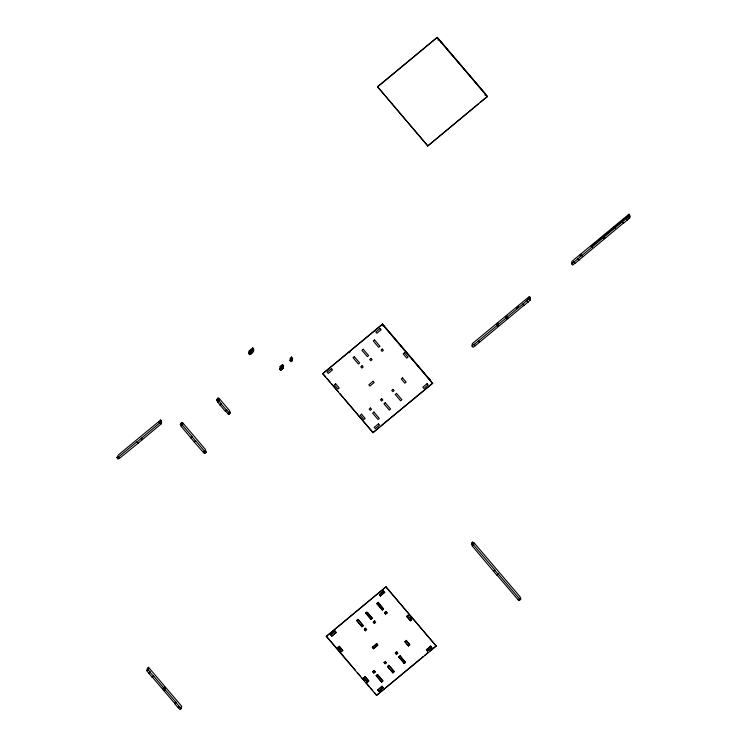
<?xml version="1.0" encoding="UTF-8"?>
<svg xmlns="http://www.w3.org/2000/svg" width="747" height="747" viewBox="0 0 747 747"><rect width="100%" height="100%" fill="white"/><g stroke="black" fill="none" stroke-linecap="round" stroke-linejoin="round"><path stroke-width="1.12" d="M280.713 370.54L283.309 368.14L283.617 365.741L282.543 364.471L279.985 366.59L279.892 367.309L281.171 366.254L279.639 369.279L280.713 370.54L280.844 369.522M116.924 457.65L118.203 456.594L119.184 458.583L119.277 457.864L117.998 458.919L116.924 457.65L118.418 454.914L160.614 420.057L161.604 422.036L160.614 420.057M117.998 458.919L118.119 457.958M160.521 420.776L159.12 422.793L160.4 421.738L161.389 423.717L138.12 443.195L137.075 441.645L118.11 457.313M138.12 443.195L119.184 458.583M137.037 441.935L160.306 422.457L160.4 421.738M179.551 706.485L178.234 707.829L174.649 703.618L175.965 702.273L153.611 676.044L152.295 677.389L148.709 673.178L146.944 670.787L147.252 668.388L148.532 667.332L181.652 706.195L181.344 708.595L180.064 709.65L178.272 707.54L179.551 706.485L181.344 708.595M146.944 670.787L148.223 669.732L148.532 667.332M194.248 442.009L203.716 452.794L204.995 451.73L195.565 440.665L194.248 442.009L181.278 426.453L180.298 424.473L181.698 422.457L182.772 423.717L182.866 422.998L205.304 449.33L206.172 452.28L204.893 453.336L203.81 452.066L205.089 451.011L206.172 452.28M180.298 424.473L181.698 422.457M148.709 673.178L150.026 671.833L148.223 669.732M181.278 426.453L182.651 424.679L181.568 423.418M152.295 677.389L153.611 676.044M190.662 437.807L191.979 436.463L182.557 425.398M163.061 688.865L163.182 687.903M203.716 452.794L203.81 452.066M204.995 451.73L205.089 451.011M204.893 453.336L205.014 452.374M174.649 703.618L175.965 702.273M226.686 410.028L225.37 411.373L217.638 401.979L216.658 399.99L218.059 397.974L219.132 399.234L219.226 398.515L229.366 410.42L230.356 412.409L228.955 414.426L225.407 411.083L226.686 410.028L229.058 412.82L227.779 413.875M216.658 399.99L218.059 397.974M217.638 401.979L219.011 400.196L217.937 398.935M219.982 405.051L221.299 403.707L218.918 400.915M228.955 414.426L229.077 413.464M229.058 412.82L229.152 412.101L230.235 413.362M250.945 353.686L249.666 354.741L248.592 353.48L248.9 351.081L252.729 347.906L253.812 349.166L253.504 351.576L250.908 353.975L249.872 352.416L250.908 353.975M249.834 352.705L252.421 350.306L252.729 347.906M279.639 369.279L282.235 366.87L282.543 364.471M282.114 368.467L282.245 367.505M289.967 360.493L290.275 358.093L291.554 357.038L292.637 358.299L292.329 360.698L291.05 361.753L289.967 360.493L291.246 359.438L291.554 357.038M382.408 324.123L432.644 383.398L372.968 432.7L322.695 373.715L382.52 324.039L430.627 380.503L430.543 381.222M377.459 87.016L437.172 37.434L487.436 96.419L427.723 146.01L377.496 86.736L437.275 37.35L485.391 93.814L485.186 95.411M349.689 352.659L349.82 351.697M326.28 636.397L385.994 586.806L436.22 646.08L376.544 695.382L326.28 636.397L385.994 586.806M330.762 634.847L335.067 631.038L336.103 632.588L331.845 636.108L330.762 634.847L335.067 631.038M331.845 636.108L336.141 632.298M382.305 325.72L382.52 324.039M341.519 651.72L342.798 650.665L339.203 646.454L337.924 647.509L341.519 651.72L337.961 647.219M383.594 325.309L383.5 326.028L382.427 324.758M372.968 432.7L379.243 427.265M356.599 620.412L361.987 626.733L356.599 620.412L357.878 619.356L363.266 625.678L361.987 626.733M438.144 40.217L438.349 38.611M363.266 625.678L358.588 619.851M364.368 629.525L365.685 628.18L364.368 629.525L365.442 630.785L366.721 629.73L365.647 628.47M365.442 630.785L364.405 629.235M427.723 146.01L478.528 103.777M370.942 619.338L372.221 618.283L366.833 611.961L365.554 613.016L370.942 619.338L372.258 617.993L367.543 612.456M363.864 677.949L365.18 676.605L368.775 680.816L367.459 682.16L363.864 677.949L365.18 676.605M373.313 622.13L374.63 620.785L373.313 622.13L374.396 623.39L375.676 622.335L374.592 621.065M376.852 603.679L378.159 602.334L383.51 608.945L382.231 610L376.852 603.679L378.159 602.334M374.396 623.39L373.351 621.84M372.398 647.472L376.703 643.662L377.777 644.932L373.481 648.741L372.398 647.472L376.703 643.662M379.355 594.696L380.438 595.957L379.355 594.696L383.659 590.886L380.251 593.706M372.762 671.768L374.079 670.423L375.115 671.973L373.836 673.028L372.762 671.768L374.079 670.423M373.836 673.028L375.153 671.684M382.231 610L383.547 608.656M376.217 675.82L377.534 674.476L382.922 680.797L381.605 682.142L376.217 675.82L377.534 674.476M384.612 612.792L385.928 611.448L386.965 612.998L385.685 614.062L384.612 612.792L385.928 611.448M385.685 614.062L387.002 612.717M376.544 695.382L423.306 656.501M377.805 690.041L382.1 686.232L383.146 687.782L378.878 691.302L377.805 690.041L382.1 686.232M378.878 691.302L383.183 687.492M384.061 662.43L385.135 663.7L384.061 662.43L385.34 661.375L386.414 662.645L385.135 663.7M386.414 662.645L385.172 663.411M387.516 666.492L392.903 672.814L387.516 666.492L388.832 665.147L394.22 671.469L392.941 672.524M429.46 379.962L429.553 379.233M395.359 653.102L396.666 651.757L397.712 653.308L396.433 654.363L395.359 653.102L396.666 651.757M396.433 654.363L397.749 653.018M398.814 657.155L400.131 655.81L405.472 662.421L404.192 663.476L398.814 657.155L400.131 655.81M406.732 616.592L408.049 615.248L406.732 616.592L410.327 620.804L411.644 619.459L410.206 617.778M404.855 641.664L408.441 645.866L404.855 641.664L406.135 640.609L409.72 644.81L408.441 645.866M404.192 663.476L405.509 662.131M410.327 620.804L411.644 619.459M426.397 649.89L430.692 646.08L431.738 647.64L427.471 651.16L426.397 649.89L430.692 646.08M472.011 346.048L474.149 344.283L475.223 345.553L473.094 347.308L472.011 346.048L472.319 343.648L529.436 296.456L530.426 298.445L529.436 296.456M474.112 344.572L522.741 304.141L523.815 305.402L475.185 345.842L474.149 344.283M496.736 324.114L496.615 325.076L498.016 323.059L496.736 324.114L497.819 325.384M498.398 574.107L497.082 575.451L472.337 546.094L471.478 543.153L472.758 542.089L473.831 543.358L473.925 542.639L519.884 596.573L520.874 598.552L519.473 600.569L518.39 599.309L518.306 600.028L497.119 575.162L498.398 574.107L519.576 598.973L518.306 600.028M471.357 544.105L472.758 542.089M472.337 546.094L473.71 544.32L472.636 543.05M505.691 316.719L505.57 317.68L506.97 315.664L505.691 316.719L506.765 317.989M529.352 297.175L527.942 299.192L529.221 298.137L530.211 300.117L523.778 305.691L522.741 304.141M522.704 304.431L529.221 298.137M493.487 571.24L494.803 569.896L473.617 545.039M519.576 598.973L519.669 598.254L520.752 599.514M519.473 600.569L519.595 599.608M571.576 263.794L573.705 262.029L574.779 263.299L572.65 265.054L571.576 263.794L571.885 261.394L629.002 214.202L629.982 216.191L628.703 217.246L627.629 215.976L629.002 214.202M573.668 262.318L622.298 221.887L623.371 223.148L574.742 263.588L573.705 262.029M582.333 256.417L582.455 255.455M591.4 245.912L591.269 246.874L592.679 244.857L591.4 245.912L592.474 247.182M591.82 247.07L591.913 246.342M613.987 227.247L613.866 228.208L615.267 226.192L613.987 227.247L615.061 228.517M622.26 222.176L628.787 215.883L629.768 217.872L623.334 223.437M627.629 215.976L627.508 216.938L628.787 215.883M480.312 102.302L487.436 96.419M248.592 353.48L249.872 352.416M181.586 424.053L182.866 422.998M181.372 425.734L182.651 424.679M217.732 401.251L219.011 400.196M220.02 404.771L221.299 403.707M190.7 437.518L191.979 436.463M322.695 373.715L382.371 324.413L432.644 383.398M592.614 245.333L602.633 237.06M603.912 236.005L613.922 227.732M615.201 226.677L627.564 216.462M497.698 326.346L498.968 325.281M506.643 318.95L507.923 317.886M603.651 238.807L604.921 237.751M628.582 218.208L629.861 217.153M381.017 425.79L432.681 383.108M148.746 672.888L150.026 671.833M164.051 690.854L165.33 689.789M380.475 595.676L384.733 592.147M380.438 595.957L384.696 592.436L383.622 591.176M362.024 626.444L363.303 625.388M472.431 545.375L473.71 544.32M373.481 648.741L377.739 645.221L376.665 643.951M493.524 570.951L494.803 569.896M408.478 645.576L409.758 644.521L406.172 640.319M367.459 682.16L368.738 681.105L365.143 676.894M381.605 682.142L382.884 681.087L377.496 674.765M392.903 672.814L394.183 671.749L388.795 665.437M431.775 647.35L427.508 650.87L426.434 649.61M425.099 655.016L427.798 652.785M429.59 651.3L436.257 645.791M628.909 214.921L629.982 216.191M628.694 216.602L629.768 217.872M626.565 218.367L627.639 219.627M626.528 218.656L627.601 219.917M437.135 37.714L487.399 96.708M577.963 258.509L579.046 259.779M577.926 258.798L579.009 260.068M377.496 86.736L427.76 145.721M529.128 298.856L530.211 300.117M526.999 300.621L528.082 301.881M526.962 300.91L528.045 302.171M478.407 340.763L479.49 342.033M478.369 341.052L479.453 342.313M494.766 570.185L498.361 574.396M322.732 373.425L325.739 376.946M327.233 378.71L330.239 382.231M331.743 383.986L338.494 391.914M339.988 393.669L342.994 397.199M344.488 398.954L373.005 432.41M291.246 359.438L292.329 360.698M282.235 366.87L283.309 368.14M280.956 367.935L282.03 369.195M280.919 368.215L281.993 369.485M252.421 350.306L253.504 351.576M251.141 351.361L252.225 352.631M251.113 351.65L252.187 352.92M385.956 587.095L436.22 646.08M408.011 615.537L411.606 619.749M406.77 616.303L410.364 620.524M430.655 646.37L431.738 647.64M221.261 403.996L226.649 410.318M378.122 602.624L383.51 608.945M385.891 611.737L386.965 612.998M376.88 603.399L382.268 609.711M384.649 612.503L385.723 613.773M365.591 612.727L370.979 619.048M396.638 652.047L397.712 653.308M400.093 656.099L405.472 662.421M395.396 652.813L396.47 654.073M398.851 656.865L404.23 663.187M372.436 647.182L373.519 648.452M191.942 436.743L195.527 440.954M374.042 670.713L375.115 671.973M372.8 671.478L373.873 672.739M376.255 675.531L381.642 681.852M160.306 422.457L161.389 423.717M159.242 421.831L160.325 423.091M335.029 631.318L336.103 632.588M382.062 686.521L383.146 687.782M330.8 634.558L331.883 635.818M377.842 689.752L378.916 691.012M339.241 646.164L342.836 650.376M363.901 677.66L367.496 681.871M326.318 636.108L355.581 670.442M357.832 673.084L360.082 675.727M361.576 677.492L364.583 681.012M366.077 682.767L369.083 686.297M370.587 688.052L372.837 690.695M374.331 692.46L376.581 695.093M141.342 438.125L142.416 439.385M141.304 438.414L142.378 439.675M149.988 672.123L153.574 676.334M175.928 702.563L179.513 706.774M152.332 677.109L174.686 703.329M164.461 686.848L164.34 687.81L165.414 689.07L165.545 688.108L164.461 686.848M250.086 350.735L249.956 351.697L251.365 349.68L250.086 350.735M516.989 307.39L516.868 308.352L518.269 306.335L516.989 307.39M580.102 255.25L579.98 256.202L581.381 254.185L580.102 255.25M602.689 236.584L602.568 237.546L603.968 235.529L602.689 236.584M331.444 368.635L327.186 372.155L328.26 373.425L332.527 369.905L331.444 368.635M380.036 328.493L375.778 332.013L376.852 333.274L381.119 329.754L380.036 328.493M354.302 356.664L353.023 357.729L358.401 364.041L359.68 362.986L354.302 356.664M363.247 349.269L361.968 350.334L367.356 356.646L368.635 355.591L363.247 349.269M374.546 339.941L373.267 340.996L378.654 347.318L379.934 346.263L374.546 339.941M335.627 383.771L334.348 384.826L337.933 389.038L339.213 387.982L335.627 383.771M362.062 365.778L360.782 366.833L361.865 368.103L363.145 367.048L362.062 365.778M371.016 358.383L369.737 359.438L370.811 360.708L372.09 359.652L371.016 358.383M382.315 349.054L381.035 350.11L382.109 351.37L383.388 350.315L382.315 349.054M404.435 352.855L403.156 353.91L406.742 358.121L408.021 357.066L404.435 352.855M373.08 381.269L368.822 384.789L369.896 386.05L374.163 382.529L373.08 381.269M402.549 377.926L401.27 378.981L404.855 383.183L406.135 382.128L402.549 377.926M361.567 414.202L360.287 415.257L363.873 419.478L365.152 418.423L361.567 414.202M370.465 408.021L369.186 409.085L370.26 410.346L371.539 409.291L370.465 408.021M381.754 398.693L380.475 399.748L381.558 401.018L382.837 399.953L381.754 398.693M393.053 389.364L391.773 390.42L392.847 391.68L394.127 390.625L393.053 389.364M373.92 412.083L372.641 413.138L378.029 419.459L379.299 418.404L373.92 412.083M385.209 402.745L383.93 403.8L389.318 410.122L390.597 409.067L385.209 402.745M396.508 393.417L395.228 394.472L400.616 400.794L401.895 399.738L396.508 393.417M378.486 423.829L374.219 427.359L375.302 428.619L379.56 425.099L378.486 423.829M427.079 383.687L422.811 387.207L423.894 388.477L428.152 384.948L427.079 383.687"/></g></svg>
